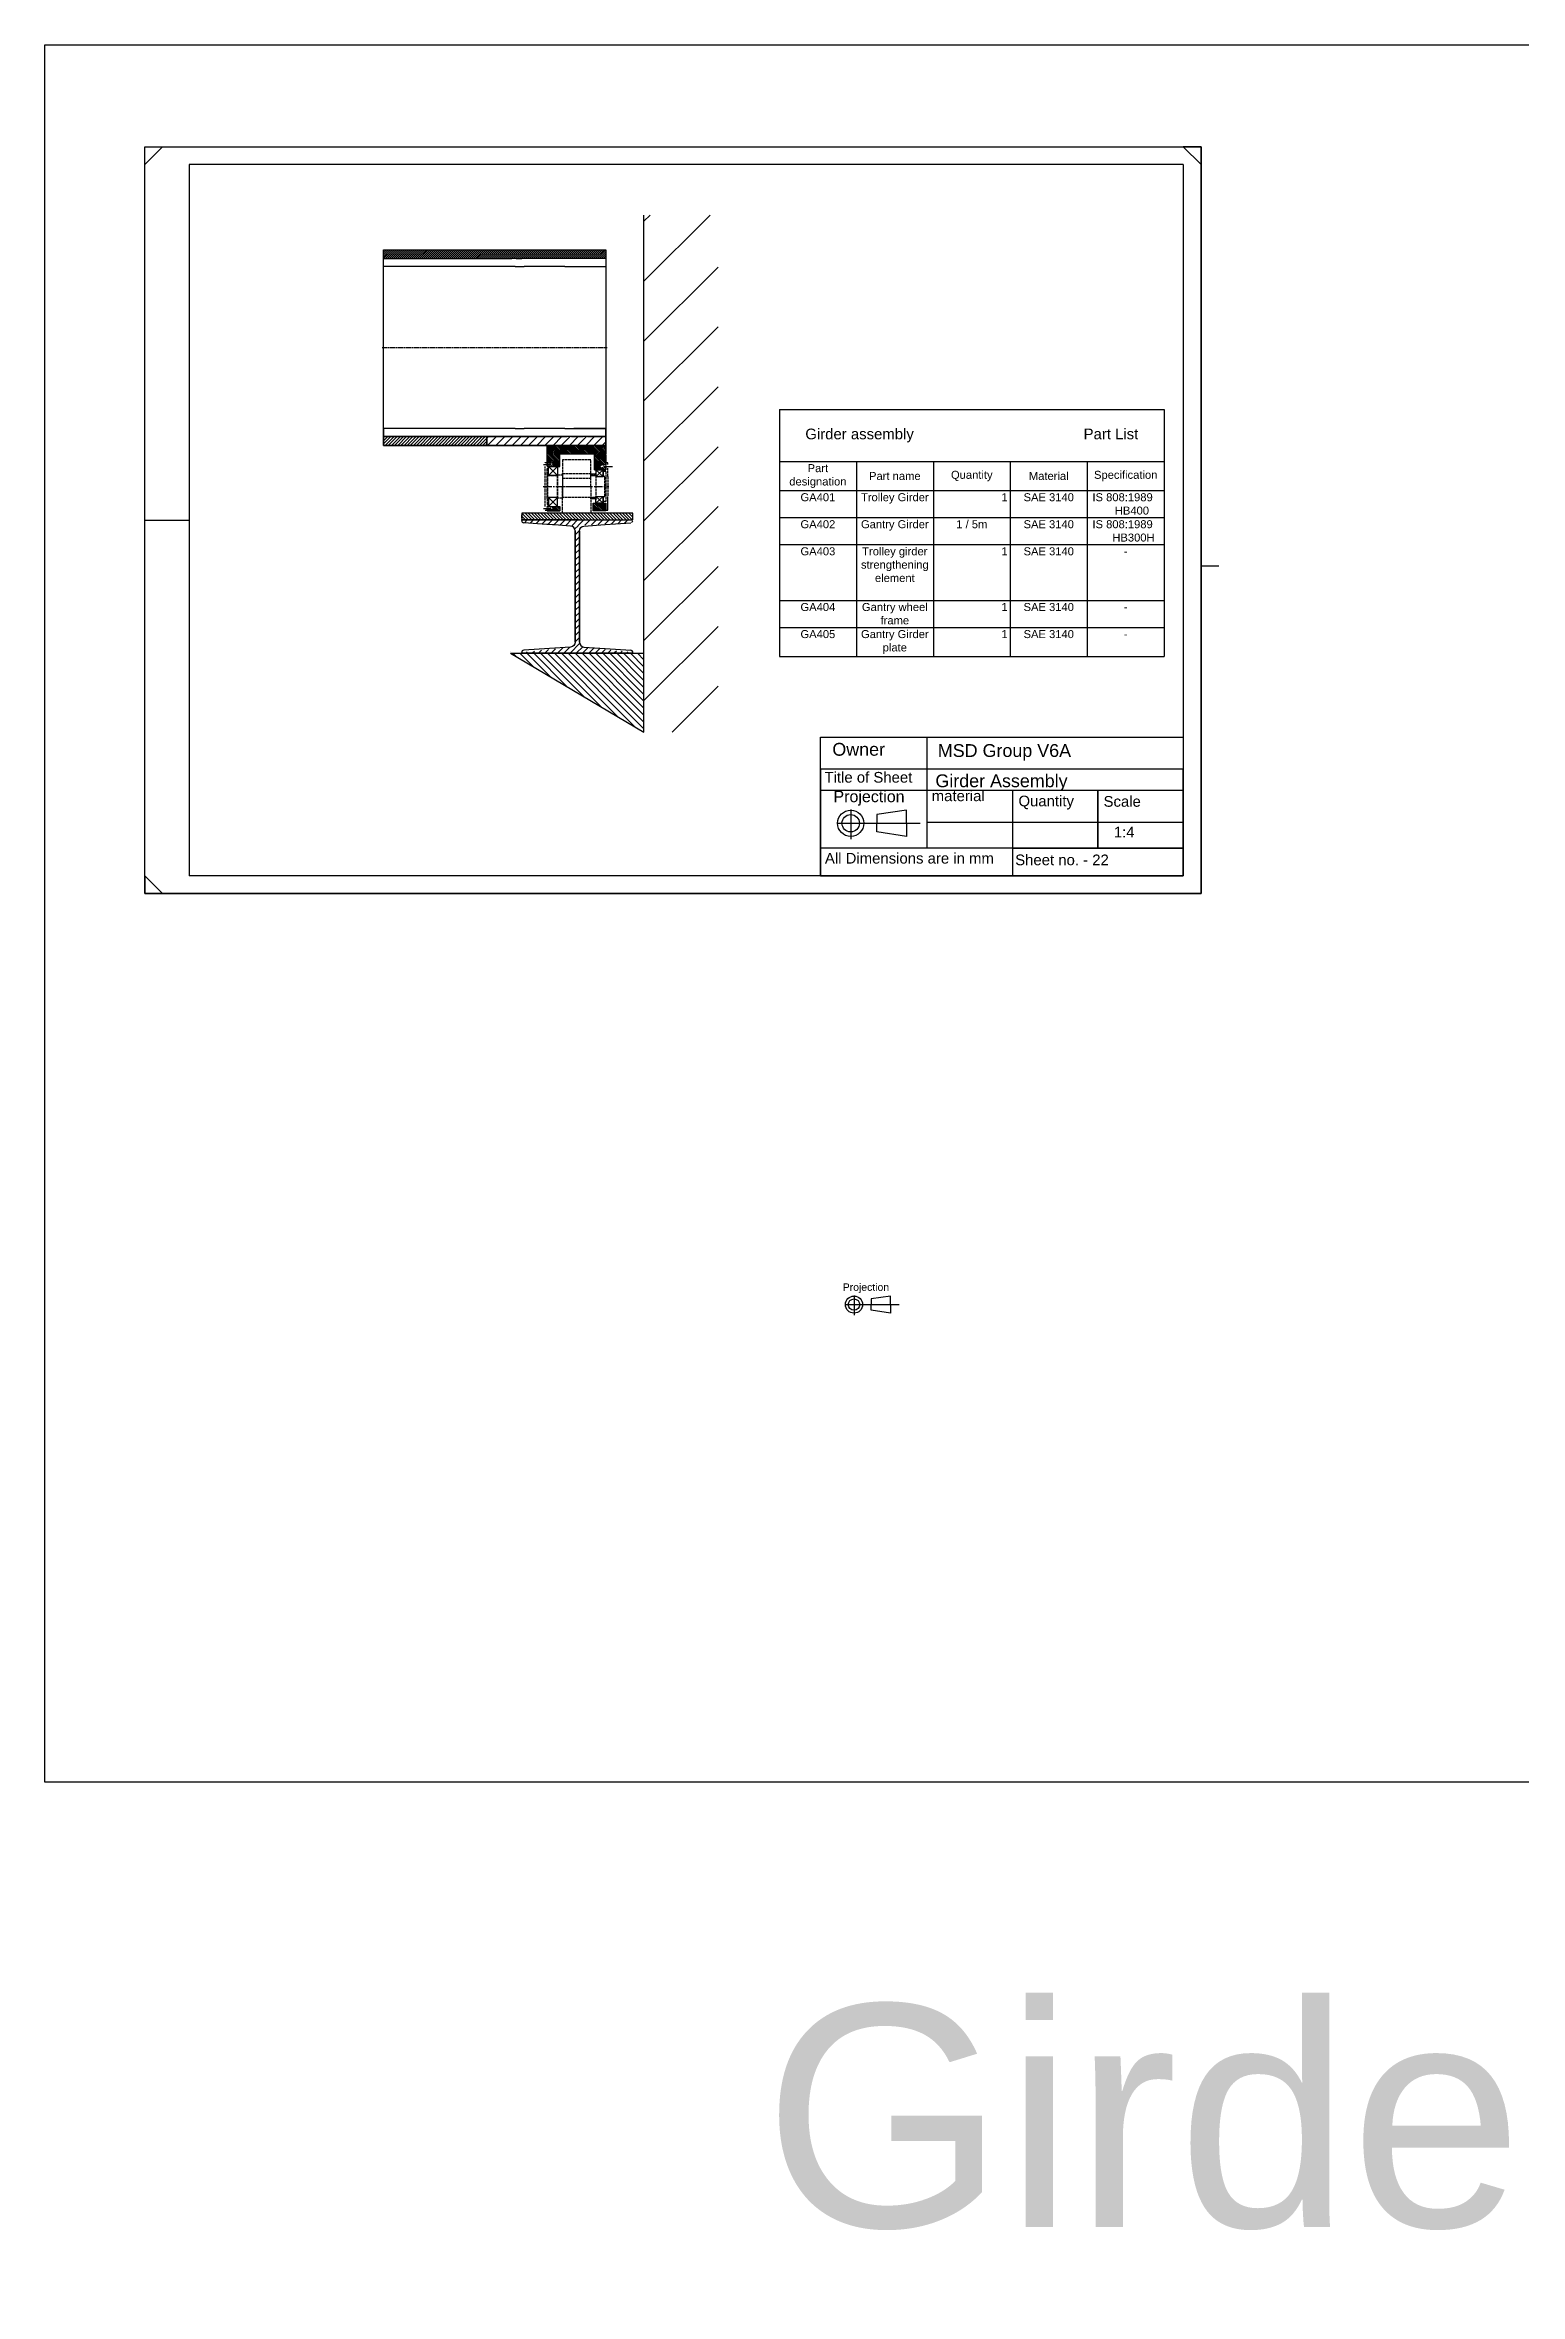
# Model space of a CAD drawing. Header units: millimetres. Extents: x -15074 to 21675, y -7568 to 6574.
# Drawn here: x -6139 to -2821, y -7568 to -2509 of the extents above; entities that cross this region are included whole.
import ezdxf

# ---------------------------------------------------------------- set-up
doc = ezdxf.new("R2010")
doc.units = ezdxf.units.MM
for name, pattern in [('AM_ISO02W050', [7.5, 6, -1.5]), ('AM_ISO02W050x2', [3.75, 3, -0.75]), ('AM_ISO08W050', [18, 12, -1.5, 3, -1.5]), ('AM_ISO08W050x2', [9, 6, -0.75, 1.5, -0.75]), ('Amconstr', [9999, 9999, 0]), ('CENTER2', [28.575, 19.05, -3.175, 3.175, -3.175])]:
    doc.linetypes.add(name, pattern=pattern)
for name, color, linetype, lineweight in [('AM_7', 142, 'AM_ISO08W050', 25), ('AM_8', 1, 'Continuous', 25), ('AM_CL', 1, 'Amconstr', 25)]:
    doc.layers.add(name, color=color, linetype=linetype, lineweight=lineweight)
doc.styles.get("Standard").update_dxf_attribs({"font": 'arial.ttf'})
pattern_1 = [(135, (-7877.7533, -4838.961), (-1.9091883, -1.9091883), [])]

# ---------------------------------------------------------------- blocks, each defined once
blk = doc.blocks.new('*U210')
at = {"color": 0, "linetype": 'CENTER2', "transparency": 16777216}
blk.add_line((-112.9, 0), (34.8, 0), dxfattribs=at)
blk = doc.blocks.new('*T275')
at = {"color": 0, "linetype": 'ByBlock', "lineweight": -2, "transparency": 16777216}
for p, q in [((0, 0), (865.5, 0)), ((0, 0), (0, -555.5)), ((865.5, 0), (865.5, -555.5)), ((0, -116.8), (865.5, -116.8)), ((173.1, -116.8), (173.1, -555.5)), ((346.2, -116.8), (346.2, -555.5)), ((519.3, -116.8), (519.3, -555.5)), ((692.4, -116.8), (692.4, -555.5)), ((0, -182.1), (865.5, -182.1)), ((0, -242.8), (865.5, -242.8)), ((0, -303.7), (865.5, -303.7)), ((0, -429), (865.5, -429)), ((0, -489.9), (865.5, -489.9)), ((0, -555.5), (865.5, -555.5))]:
    blk.add_line(p, q, dxfattribs=at)
at = {"color": 0, "transparency": 16777216}
for s, insert, char_height, width, attachment_point in [('Girder assembly                                         Part List', (432.7, -58.4), 24, 853.481, 5), ('Part designation', (86.5, -149.4), 18, 161.096, 5), ('Part name', (259.6, -149.4), 18, 161.096, 5), ('Quantity', (432.7, -149.4), 18, 161.096, 5), ('Material', (605.8, -149.4), 18, 161.096, 5), ('Specification', (778.9, -149.4), 18, 161.096, 5), ('GA401', (86.5, -188.1), 18, 161.096, 2), ('Trolley Girder', (259.6, -188.1), 18, 161.096, 2), ('1', (513.3, -188.1), 18, 161.096, 3), ('SAE 3140', (605.8, -188.1), 18, 161.096, 2), ('IS 808:1989        HB400', (778.9, -188.1), 18, 161.096, 2), ('GA402', (86.5, -248.8), 18, 161.096, 2), ('Gantry Girder', (259.6, -248.8), 18, 161.096, 2), ('1 / 5m', (432.7, -248.8), 18, 161.096, 2), ('SAE 3140', (605.8, -248.8), 18, 161.096, 2), ('IS 808:1989         HB300H', (778.9, -248.8), 18, 161.096, 2), ('GA403', (86.5, -309.7), 18, 161.096, 2), ('Trolley girder strengthening element', (259.6, -309.7), 18, 161.096, 2), ('1', (513.3, -309.7), 18, 161.096, 3), ('SAE 3140', (605.8, -309.7), 18, 161.096, 2), ('-', (778.9, -309.7), 18, 161.096, 2), ('GA404', (86.5, -435), 18, 161.096, 2), ('Gantry wheel frame', (259.6, -435), 18, 161.096, 2), ('1', (513.3, -435), 18, 161.096, 3), ('SAE 3140', (605.8, -435), 18, 161.096, 2), ('-', (778.9, -435), 18, 161.096, 2), ('GA405', (86.5, -495.9), 18, 161.096, 2), ('Gantry Girder plate', (259.6, -495.9), 18, 161.096, 2), ('1', (513.3, -495.9), 18, 161.096, 3), ('SAE 3140', (605.8, -495.9), 18, 161.096, 2), ('-', (778.9, -495.9), 18, 161.096, 2)]:
    blk.add_mtext(s, dxfattribs=dict(at, insert=insert, char_height=char_height, width=width, attachment_point=attachment_point))

msp = doc.modelspace()

# ---------------------------------------------------------------- hatches: boundary and pattern name
h = msp.add_hatch()
h.set_pattern_fill('ANSI31', color=256, scale=30)
h.paths.add_polyline_path([(-4625.26, -2891.854), (-4791.792, -2891.854), (-4791.792, -4054.936), (-4625.26, -4054.936)])
h = msp.add_hatch()
h.set_pattern_fill('ANSI31', color=256)
h.set_pattern_definition([(45, (-7877.7533, -4838.961), (-2.245064, 2.245064), [])])
h.paths.add_polyline_path([(-4877.792, -2989.96), (-4919.03, -2989.96), (-4982.294, -2989.96), (-5066.684, -2989.96), (-5076.209, -2989.96), (-5079.53, -2989.96), (-5089.055, -2989.96), (-5377.792, -2989.96), (-5377.792, -2969.96), (-5138.643, -2969.96), (-5121.577, -2969.96), (-5089.055, -2969.96), (-5079.53, -2969.96), (-5076.209, -2969.96), (-5067.292, -2969.96), (-5066.684, -2969.96), (-4964.555, -2969.96), (-4919.03, -2969.96), (-4877.792, -2969.96)])
h = msp.add_hatch()
h.set_pattern_fill('_U', color=256, scale=5, angle=45, pattern_type=0)
h.set_pattern_definition([(45, (-7877.7533, -4838.961), (-3.535534, 3.535534), [])])
h.paths.add_polyline_path([(-5377.792, -3389.96), (-5377.792, -3409.96), (-5145.292, -3409.96), (-5145.292, -3389.96)])
h = msp.add_hatch()
h.set_pattern_fill('_U', color=256, scale=2.7, angle=135, pattern_type=0)
h.set_pattern_definition(pattern_1)
h.paths.add_polyline_path([(-4877.792, -3409.96), (-5009.257, -3409.96), (-5009.257, -3429.96), (-5009.257, -3451.183), (-4998.857, -3451.183), (-4998.257, -3451.783), (-4998.257, -3454.583), (-4998.857, -3455.183), (-5009.257, -3455.183), (-5009.257, -3456.279), (-5009.257, -3457.402), (-4981.257, -3457.402), (-4981.257, -3447.888), (-4981.257, -3429.96), (-4903.248, -3429.96), (-4903.248, -3431.894), (-4903.248, -3464.916), (-4877.792, -3464.916), (-4877.792, -3459.166), (-4888.192, -3459.166), (-4888.792, -3458.566), (-4888.792, -3455.766), (-4888.192, -3455.166), (-4877.792, -3455.166), (-4877.792, -3449.416), (-4877.792, -3431.894)])
h = msp.add_hatch()
h.set_pattern_fill('ANSI31', color=256)
h.set_pattern_definition([(45, (-8208.8633, -5231.826), (-2.245064, 2.245064), [])])
h.paths.add_polyline_path([(-4899.792, -3477.402), (-4899.792, -3474.402), (-4911.225, -3474.402), (-4911.225, -3477.402)])
h.paths.add_polyline_path([(-4899.792, -3530.402), (-4899.792, -3527.402), (-4911.225, -3527.402), (-4911.225, -3529.416), (-4911.207, -3529.416), (-4911.207, -3530.402)])
h = msp.add_hatch()
h.set_pattern_fill('_U', color=256, scale=2.7, angle=135, pattern_type=0)
h.set_pattern_definition(pattern_1)
h.paths.add_polyline_path([(-4981.257, -3547.402), (-5009.257, -3547.402), (-5009.257, -3549.648), (-4998.857, -3549.648), (-4998.257, -3550.248), (-4998.257, -3553.048), (-4998.857, -3553.648), (-5009.257, -3553.648), (-5009.257, -3556.916), (-4981.257, -3556.916)])
at = {"layer": 'AM_8', "true_color": 0x000000}
h = msp.add_hatch(dxfattribs=at)
h.set_pattern_fill('_U', color=18, scale=13, angle=45, style=0, pattern_type=0)
h.set_pattern_definition([(45, (-7877.753, -4838.961), (-9.19239, 9.19239), [])])
h.paths.add_polyline_path([(-4877.792, -3389.96), (-5145.292, -3389.96), (-5145.292, -3409.96), (-4877.792, -3409.96)])
h = msp.add_hatch(dxfattribs=at)
h.set_pattern_fill('_U', color=18, scale=2.7, angle=135, style=0, pattern_type=0)
h.set_pattern_definition(pattern_1)
h.paths.add_polyline_path([(-4877.792, -3539.916), (-4877.792, -3556.916), (-4905.792, -3556.916), (-4905.792, -3539.916)])
at = {"layer": 'AM_8'}
h = msp.add_hatch(dxfattribs=at)
h.set_pattern_fill('_U', color=0, scale=10, angle=45, style=0, pattern_type=0)
h.set_pattern_definition([(45, (-328179.191, -107980.097), (-7.0710678, 7.0710678), [])])
edge = h.paths.add_edge_path(flags=0)
edge.add_arc((-5061.792, -3578.969), 5, 180, 266)
edge.add_line((-5066.792, -3577.402), (-5066.792, -3578.969))
edge.add_line((-4816.792, -3577.402), (-5066.792, -3577.402))
edge.add_line((-4816.792, -3578.969), (-4816.792, -3577.402))
edge.add_arc((-4821.792, -3578.969), 5, 274, 360)
edge.add_line((-4926.86, -3591.328), (-4821.443, -3583.956))
edge.add_arc((-4926.092, -3602.301), 11, 94, 180)
edge.add_line((-4937.092, -3852.502), (-4937.092, -3602.301))
edge.add_arc((-4926.092, -3852.502), 11, 180, 266)
edge.add_line((-4821.443, -3870.847), (-4926.86, -3863.475))
edge.add_arc((-4821.792, -3875.835), 5, 0, 86)
edge.add_line((-4816.792, -3877.402), (-4816.792, -3875.835))
edge.add_line((-5066.792, -3877.402), (-4816.792, -3877.402))
edge.add_line((-5066.792, -3875.835), (-5066.792, -3877.402))
edge.add_arc((-5061.792, -3875.835), 5, 94, 180)
edge.add_line((-4956.725, -3863.475), (-5062.141, -3870.847))
edge.add_arc((-4957.492, -3852.502), 11, 274, 360)
edge.add_line((-4946.492, -3602.301), (-4946.492, -3852.502))
edge.add_arc((-4957.492, -3602.301), 11, 0, 86)
edge.add_line((-5062.141, -3583.956), (-4956.725, -3591.328))
h = msp.add_hatch(dxfattribs=at)
h.set_pattern_fill('_U', color=0, scale=5, angle=135, style=0, pattern_type=0)
h.set_pattern_definition([(135, (-329655.4304, -108243.7513), (-3.535533906, -3.535533906), [])])
edge = h.paths.add_edge_path(flags=0)
edge.add_line((-5066.792, -3577.402), (-4816.792, -3577.402))
edge.add_line((-5066.792, -3562.402), (-5066.792, -3577.402))
edge.add_line((-4816.792, -3562.402), (-5066.792, -3562.402))
edge.add_line((-4816.792, -3577.402), (-4816.792, -3562.402))
at = {"layer": 'AM_8', "true_color": 0x000000}
h = msp.add_hatch(dxfattribs=at)
h.set_pattern_fill('_U', color=18, scale=11, angle=135, style=0, pattern_type=0)
h.set_pattern_definition([(135, (-329655.43, -108243.751), (-7.7781746, -7.7781746), [])])
h.paths.add_polyline_path([(-4791.792, -3877.402), (-5091.792, -3877.402), (-4791.792, -4054.936)])

# ---------------------------------------------------------------- linework, layer by layer
for p, q in [((-5914.878, -2778.15), (-5874.878, -2738.15)), ((-5814.878, -2778.15), (-5814.878, -2818.15)), ((-3538.878, -2778.15), (-3578.878, -2738.15)), ((-3578.878, -2778.15), (-3578.878, -2818.15)), ((-4791.792, -4054.936), (-4791.792, -2891.854)), ((-5081.759, -3007.96), (-5061.134, -3007.96)), ((-5076.209, -2989.96), (-5066.684, -2989.96)), ((-4877.792, -2989.96), (-4982.294, -2989.96)), ((-4970.105, -3007.96), (-4877.792, -3007.96)), ((-5081.759, -3371.96), (-5061.134, -3371.96)), ((-4970.105, -3371.96), (-4877.792, -3371.96)), ((-5076.209, -3389.96), (-5066.684, -3389.96)), ((-5076.209, -3409.96), (-5066.684, -3409.96)), ((-5009.257, -3456.279), (-5009.257, -3409.96)), ((-5003.938, -3409.96), (-4877.792, -3409.96)), ((-4877.792, -3389.96), (-4982.294, -3389.96)), ((-4981.257, -3447.888), (-4981.257, -3429.96)), ((-4964.555, -3409.96), (-4919.03, -3409.96)), ((-4903.248, -3431.894), (-4903.248, -3429.96)), ((-4877.792, -3431.894), (-4877.792, -3409.96)), ((-5014.257, -3449.183), (-5014.257, -3448.557)), ((-4986.257, -3477.402), (-5006.257, -3457.402)), ((-5006.257, -3457.402), (-5006.257, -3457.402)), ((-5006.257, -3477.402), (-4986.257, -3457.402)), ((-4899.792, -3479.916), (-4883.792, -3464.916)), ((-4883.792, -3479.916), (-4899.792, -3464.916)), ((-4883.792, -3464.916), (-4883.792, -3479.916)), ((-4883.792, -3464.916), (-4877.792, -3464.916)), ((-5006.257, -3547.402), (-4986.257, -3527.402)), ((-5006.257, -3527.402), (-4986.257, -3547.402)), ((-4911.257, -3529.416), (-4911.207, -3529.416)), ((-4905.792, -3539.916), (-4877.792, -3539.916)), ((-4899.792, -3524.916), (-4883.792, -3539.916)), ((-4883.792, -3524.916), (-4899.792, -3539.916)), ((-4883.792, -3539.916), (-4883.792, -3524.916)), ((-5914.878, -3578.15), (-5814.878, -3578.15)), ((-5066.792, -3562.402), (-5066.792, -3562.402)), ((-5066.792, -3562.402), (-5066.792, -3563.969)), ((-5066.792, -3573.402), (-5066.792, -3566.402)), ((-5066.792, -3578.969), (-5066.792, -3577.402)), ((-5010.642, -3577.402), (-5066.792, -3577.402)), ((-5010.642, -3587.558), (-5062.141, -3583.956)), ((-4997.942, -3577.402), (-5010.642, -3577.402)), ((-5004.292, -3588.002), (-5010.642, -3587.558)), ((-5009.257, -3556.916), (-4981.257, -3556.916)), ((-5008.938, -3556.097), (-5008.938, -3555.648)), ((-4941.792, -3577.402), (-4997.942, -3577.402)), ((-4941.792, -3577.402), (-4816.792, -3577.402)), ((-4879.292, -3588.002), (-4821.443, -3583.956)), ((-3538.878, -3680.55), (-3498.878, -3680.55)), ((-5091.792, -3874.402), (-5091.792, -3874.402)), ((-5091.792, -3877.402), (-4791.792, -3877.402)), ((-5091.792, -3877.402), (-4791.792, -4054.936)), ((-5091.792, -3877.402), (-4941.792, -3877.402)), ((-5066.792, -3877.402), (-5066.792, -3875.835)), ((-5066.792, -3877.402), (-5066.792, -3875.835)), ((-5066.792, -3877.402), (-4816.792, -3877.402)), ((-4816.792, -3877.402), (-5066.792, -3877.402)), ((-5004.292, -3866.802), (-5062.141, -3870.847)), ((-4879.292, -3866.802), (-4821.443, -3870.847)), ((-4816.792, -3877.402), (-4816.792, -3875.835)), ((-4201.331, -4230.304), (-4268.004, -4240.239)), ((-4201.331, -4240.239), (-4201.331, -4230.304)), ((-4326.834, -4259.84), (-4326.834, -4259.84)), ((-4326.834, -4259.84), (-4326.834, -4259.84)), ((-4201.331, -4289.376), (-4268.004, -4279.441)), ((-4201.331, -4279.441), (-4201.331, -4289.376)), ((-3962.878, -4315.75), (-3962.878, -4378.15)), ((-5914.878, -4378.15), (-5874.878, -4418.15)), ((-4319.406, -5342.441), (-4319.406, -5342.441)), ((-4319.406, -5342.441), (-4319.406, -5342.441)), ((-4237.636, -5323.197), (-4281.076, -5329.671)), ((-4237.636, -5361.685), (-4281.076, -5355.212)), ((-4237.636, -5329.671), (-4237.636, -5323.197)), ((-4237.636, -5355.212), (-4237.636, -5361.685))]:
    msp.add_line(p, q)
at = {"linetype": 'AM_ISO02W050'}
msp.add_line((-4911.225, -3527.402), (-4975.257, -3527.402), dxfattribs=at)
for points in [[(-6139.116, -2509.431), (2226.411, -2509.431), (2226.411, -6416.46), (-6139.116, -6416.46)], [(-5914.878, -2738.15), (-3538.878, -2738.15), (-3538.878, -4418.15), (-5914.878, -4418.15)], [(-4877.792, -3409.96), (-5377.792, -3409.96), (-5377.792, -2969.96), (-4877.792, -2969.96)], [(-5145.292, -3389.96), (-5377.792, -3389.96), (-5377.792, -3409.96), (-5145.292, -3409.96)], [(-4877.792, -3389.96), (-5145.292, -3389.96), (-5145.292, -3409.96), (-4877.792, -3409.96)], [(-4986.257, -3477.402), (-5006.257, -3477.402), (-5006.257, -3457.402), (-4986.257, -3457.402)], [(-4911.225, -3477.402), (-4899.792, -3477.402), (-4899.792, -3474.402), (-4911.225, -3474.402)], [(-4903.285, -3464.916), (-4877.792, -3464.916), (-4877.792, -3464.916), (-4903.285, -3464.916)], [(-4899.792, -3479.916), (-4883.792, -3479.916), (-4883.792, -3464.916), (-4899.792, -3464.916)], [(-4911.225, -3527.402), (-4899.792, -3527.402), (-4899.792, -3530.402), (-4911.225, -3530.402)], [(-4905.792, -3539.916), (-4877.792, -3539.916), (-4877.792, -3556.916), (-4905.792, -3556.916)], [(-4899.792, -3524.916), (-4883.792, -3524.916), (-4883.792, -3539.916), (-4899.792, -3539.916)], [(-4394.878, -4066.15), (-3578.878, -4066.15), (-3578.878, -4378.15), (-4394.878, -4378.15)], [(-4394.878, -4378.15), (-3578.878, -4378.15), (-3578.878, -4138.15), (-4394.878, -4138.15)], [(-4394.878, -4378.15), (-3578.878, -4378.15), (-3578.878, -4186.15), (-4394.878, -4186.15)], [(-3770.878, -4186.15), (-3962.878, -4186.15), (-3962.878, -4315.75), (-3770.878, -4315.75)], [(-3578.878, -4186.15), (-3770.878, -4186.15), (-3770.878, -4315.75), (-3578.878, -4315.75)], [(-4394.878, -4378.15), (-3578.878, -4378.15), (-3578.878, -4315.75), (-4394.878, -4315.75)]]:
    msp.add_lwpolyline(points, close=True)
for points in [[(-5814.878, -4418.15), (-5914.878, -4418.15), (-5914.878, -2738.15), (-5814.878, -2738.15)], [(-5914.878, -2778.15), (-5914.878, -2738.15), (-3538.878, -2738.15), (-3538.878, -2778.15)], [(-5814.878, -2778.15), (-5814.878, -4378.15)], [(-3578.878, -2778.15), (-5814.878, -2778.15)], [(-3578.878, -4418.15), (-3538.878, -4418.15), (-3538.878, -2738.15), (-3578.878, -2738.15)], [(-3578.878, -2778.15), (-3578.878, -4378.15)], [(-5094.605, -3007.96), (-5377.792, -3007.96), (-5377.792, -2989.96), (-5089.055, -2989.96)], [(-5089.055, -3007.96), (-5094.605, -3007.96)], [(-5079.53, -2989.96), (-5089.055, -2989.96)], [(-5081.759, -3007.96), (-5089.055, -3007.96)], [(-5079.53, -2989.96), (-5076.209, -2989.96)], [(-4967.73, -2989.96), (-5066.684, -2989.96)], [(-4970.105, -3007.96), (-5061.134, -3007.96)], [(-5094.605, -3371.96), (-5377.792, -3371.96), (-5377.792, -3389.96), (-5089.055, -3389.96)], [(-5089.055, -3371.96), (-5094.605, -3371.96)], [(-5081.759, -3371.96), (-5089.055, -3371.96)], [(-4970.105, -3371.96), (-5061.134, -3371.96)], [(-4919.03, -3389.96), (-4877.792, -3389.96), (-4877.792, -3371.96), (-4949.48, -3371.96)], [(-5089.055, -3389.96), (-5377.792, -3389.96), (-5377.792, -3409.96), (-5138.643, -3409.96)], [(-5121.577, -3409.96), (-5138.643, -3409.96)], [(-5138.643, -3409.96), (-5121.577, -3409.96)], [(-5121.577, -3409.96), (-5089.055, -3409.96)], [(-5089.055, -3409.96), (-5121.577, -3409.96)], [(-5089.055, -3409.96), (-5112.292, -3409.96)], [(-5089.055, -3389.96), (-5079.53, -3389.96)], [(-5079.53, -3389.96), (-5089.055, -3389.96)], [(-5079.53, -3409.96), (-5089.055, -3409.96)], [(-5089.055, -3409.96), (-5079.53, -3409.96)], [(-5076.209, -3389.96), (-5079.53, -3389.96)], [(-5079.53, -3389.96), (-5076.209, -3389.96)], [(-5076.209, -3409.96), (-5079.53, -3409.96)], [(-5067.292, -3409.96), (-5079.53, -3409.96)], [(-5079.53, -3409.96), (-5076.209, -3409.96)], [(-5066.684, -3389.96), (-4967.73, -3389.96)], [(-4967.73, -3389.96), (-5066.684, -3389.96)], [(-5066.684, -3409.96), (-4964.555, -3409.96)], [(-4964.555, -3409.96), (-5066.684, -3409.96)], [(-5009.257, -3429.96), (-5009.257, -3409.96), (-4877.792, -3409.96), (-4877.792, -3429.96)], [(-5009.257, -3432.011), (-5009.257, -3451.183)], [(-4903.248, -3429.96), (-4981.257, -3429.96)], [(-4967.73, -3389.96), (-4964.555, -3389.96)], [(-4964.555, -3389.96), (-4967.73, -3389.96)], [(-4951.855, -3389.96), (-4955.03, -3389.96)], [(-4955.03, -3389.96), (-4951.855, -3389.96)], [(-4928.555, -3409.96), (-4955.03, -3409.96)], [(-4955.03, -3409.96), (-4928.555, -3409.96)], [(-4955.03, -3409.96), (-4928.555, -3409.96)], [(-4951.855, -3389.96), (-4928.555, -3389.96)], [(-4928.555, -3389.96), (-4951.855, -3389.96)], [(-4919.03, -3409.96), (-4877.792, -3409.96), (-4877.792, -3389.96), (-4919.03, -3389.96)], [(-4877.792, -3459.166), (-4877.792, -3464.916), (-4903.248, -3464.916), (-4903.248, -3431.894)], [(-4877.792, -3431.894), (-4877.792, -3455.166)], [(-5014.257, -3448.557), (-5009.257, -3448.557), (-5009.257, -3451.183)], [(-5014.257, -3473.416), (-5014.257, -3475.416)], [(-5009.257, -3455.155), (-5009.257, -3457.402), (-4981.257, -3457.402), (-4981.257, -3447.888)], [(-5009.257, -3451.183), (-5009.257, -3449.416)], [(-5009.257, -3451.183), (-5009.257, -3449.416)], [(-5009.257, -3455.183), (-5009.257, -3457.402)], [(-5009.257, -3475.416), (-5009.257, -3473.416)], [(-4975.257, -3476.402), (-4975.257, -3528.402)], [(-4911.207, -3475.416), (-4911.225, -3475.416)], [(-4899.792, -3464.916), (-4877.792, -3464.916), (-4877.792, -3459.166)], [(-4899.792, -3464.916), (-4877.792, -3464.916), (-4877.792, -3459.166)], [(-4899.792, -3475.388), (-4899.792, -3472.388)], [(-4899.635, -3479.916), (-4899.635, -3479.768)], [(-4877.792, -3455.166), (-4877.792, -3449.416)], [(-4877.792, -3455.166), (-4877.792, -3449.416)], [(-4872.792, -3453.166), (-4872.792, -3449.416), (-4877.792, -3449.416), (-4877.792, -3455.166)], [(-4911.207, -3530.402), (-4911.207, -3529.416)], [(-4899.792, -3529.416), (-4899.792, -3532.416)], [(-4899.635, -3525.063), (-4899.635, -3524.916)], [(-4877.792, -3535.916), (-4883.792, -3535.916), (-4883.792, -3539.916), (-4877.792, -3539.916)], [(-4877.792, -3539.916), (-4877.792, -3556.033), (-4872.792, -3556.033), (-4872.792, -3524.916)], [(-4877.792, -3556.916), (-4877.792, -3539.916)], [(-4872.792, -3539.916), (-4872.792, -3535.916)], [(-5014.338, -3562.402), (-5066.792, -3562.402), (-5066.792, -3577.402), (-5010.642, -3577.402)], [(-5066.792, -3566.402), (-5066.792, -3574.402)], [(-5005.638, -3562.402), (-5014.338, -3562.402)], [(-5014.257, -3546.916), (-5014.257, -3542.916)], [(-5009.257, -3553.648), (-5009.257, -3556.097), (-5014.257, -3556.097)], [(-5010.642, -3577.402), (-4997.942, -3577.402)], [(-5009.257, -3542.916), (-5006.257, -3542.916), (-5006.257, -3547.402), (-5009.257, -3547.402)], [(-5009.257, -3547.402), (-5009.257, -3549.648)], [(-5009.257, -3547.402), (-5009.257, -3549.648)], [(-5009.257, -3549.648), (-5009.257, -3547.402), (-4981.257, -3547.402), (-4981.257, -3556.916)], [(-5009.257, -3556.916), (-5009.257, -3553.648)], [(-5009.257, -3553.648), (-5009.257, -3556.916)], [(-5002.946, -3562.402), (-5005.638, -3562.402)], [(-4997.942, -3588.446), (-5004.292, -3588.002)], [(-4994.247, -3562.402), (-5002.946, -3562.402)], [(-4997.942, -3577.402), (-4816.792, -3577.402), (-4816.792, -3562.402), (-4994.247, -3562.402)], [(-4993.291, -3588.771), (-4997.942, -3588.446)], [(-4981.257, -3547.402), (-4981.257, -3556.916)], [(-4937.092, -3577.402), (-4946.492, -3577.402)], [(-4946.492, -3577.402), (-4937.092, -3577.402)], [(-4946.492, -3577.402), (-4937.092, -3577.402)], [(-4937.092, -3577.402), (-4946.492, -3577.402)], [(-4946.492, -3852.502), (-4946.492, -3602.301)], [(-4946.492, -3602.301), (-4946.492, -3852.502)], [(-4937.092, -3852.502), (-4937.092, -3602.301)], [(-4937.092, -3602.301), (-4937.092, -3852.502)], [(-4154.878, -4315.75), (-4154.878, -4066.15), (-3578.878, -4066.15), (-3578.878, -4378.15), (-4154.878, -4378.15)], [(-4268.004, -4240.239), (-4268.004, -4259.84)], [(-4201.331, -4259.84), (-4201.331, -4240.239)], [(-4394.878, -4258.15), (-4394.878, -4378.15), (-3578.878, -4378.15), (-3578.878, -4258.15), (-4154.878, -4258.15)], [(-4268.004, -4279.441), (-4268.004, -4259.84)], [(-4201.331, -4259.84), (-4201.331, -4279.441)], [(-5914.878, -4378.15), (-5914.878, -4418.15), (-3538.878, -4418.15), (-3538.878, -4378.15)], [(-3578.878, -4378.15), (-5814.878, -4378.15)], [(-4281.076, -5329.671), (-4281.076, -5342.441)], [(-4281.076, -5355.212), (-4281.076, -5342.441)], [(-4237.636, -5342.441), (-4237.636, -5329.671)], [(-4237.636, -5342.441), (-4237.636, -5355.212)]]:
    msp.add_lwpolyline(points)
for points in [[(-5014.257, -3475.416), (-5014.257, -3457.183)], [(-5014.257, -3529.416), (-5014.257, -3475.416)], [(-5009.257, -3461.888), (-5006.257, -3461.888), (-5006.257, -3457.402), (-5009.257, -3457.402)], [(-5009.257, -3475.388), (-5009.257, -3461.888)], [(-5009.257, -3529.416), (-5009.257, -3475.416)], [(-4975.257, -3477.402), (-4975.257, -3473.102), (-4911.225, -3473.102), (-4911.225, -3477.402)], [(-4975.257, -3477.402), (-4975.257, -3483.402), (-4911.225, -3483.402), (-4911.225, -3477.402)], [(-4911.225, -3483.402), (-4911.225, -3477.402), (-4899.792, -3477.402), (-4899.792, -3527.402), (-4911.225, -3527.402)], [(-4899.792, -3524.916), (-4879.6, -3524.916), (-4879.6, -3479.916), (-4899.792, -3479.916)], [(-4877.792, -3468.916), (-4883.792, -3468.916), (-4883.792, -3464.916), (-4877.792, -3464.916)], [(-4877.792, -3459.166), (-4877.792, -3464.916)], [(-4877.792, -3468.916), (-4877.792, -3479.916)], [(-4877.792, -3479.916), (-4877.792, -3524.916)], [(-4872.792, -3479.916), (-4872.792, -3461.166)], [(-4872.792, -3479.916), (-4872.792, -3524.916)], [(-5014.257, -3547.648), (-5014.257, -3529.416)], [(-5009.257, -3529.416), (-5009.257, -3542.916)], [(-4877.792, -3524.916), (-4877.792, -3535.916)]]:
    msp.add_lwpolyline(points, dxfattribs=at)
for points in [[(-4986.257, -3527.402), (-5008.257, -3527.402), (-5008.257, -3477.402), (-4986.257, -3477.402)], [(-4975.257, -3528.402), (-4986.257, -3528.402), (-4986.257, -3476.402), (-4975.257, -3476.402)], [(-4975.257, -3502.402), (-4911.225, -3502.402), (-4911.225, -3442.402), (-4975.257, -3442.402)], [(-4975.257, -3502.402), (-4911.225, -3502.402), (-4911.225, -3562.402), (-4975.257, -3562.402)]]:
    msp.add_lwpolyline(points, close=True, dxfattribs=at)
at = {"linetype": 'AM_ISO02W050x2'}
msp.add_lwpolyline([(-4986.257, -3527.402), (-5006.257, -3527.402), (-5006.257, -3547.402), (-4986.257, -3547.402)], close=True, dxfattribs=at)
for points in [[(-4946.492, -3852.502), (-4946.492, -3602.301, 0.39391048), (-4956.725, -3591.328), (-4993.291, -3588.771)], [(-4937.092, -3852.502), (-4937.092, -3602.301, -0.39391048), (-4926.86, -3591.328), (-4879.292, -3588.002)], [(-4946.492, -3602.301), (-4946.492, -3852.502, -0.39391048), (-4956.725, -3863.475), (-5004.292, -3866.802)], [(-4937.092, -3602.301), (-4937.092, -3852.502, 0.39391048), (-4926.86, -3863.475), (-4879.292, -3866.802)]]:
    msp.add_lwpolyline(points, format="xyb")
for centre, radius in [((-4326.834, -4259.84), 29.536), ((-4326.834, -4259.84), 19.601), ((-4319.406, -5342.441), 19.244), ((-4319.406, -5342.441), 12.771)]:
    msp.add_circle(centre, radius)
for centre, start, end in [((-5061.792, -3578.969), 180, 266), ((-5061.792, -3875.835), 94, 180), ((-5061.792, -3875.835), 94, 180), ((-4821.792, -3875.835), 0, 86)]:
    msp.add_arc(centre, 5, start, end)
at = {"layer": 'AM_7'}
msp.add_line((-5380.792, -3189.96), (-4874.792, -3189.96), dxfattribs=at)
at = {"layer": 'AM_7', "linetype": 'AM_ISO08W050x2'}
for p, q in [((-5017.788, -3453.183), (-5000.726, -3453.183)), ((-4883.048, -3457.166), (-4862.537, -3457.166)), ((-5017.788, -3551.648), (-5000.726, -3551.648)), ((-4326.834, -4228.944), (-4326.834, -4295.848)), ((-4357.73, -4259.84), (-4170.434, -4259.84)), ((-4326.834, -4259.84), (-4326.834, -4259.84)), ((-4326.834, -4259.84), (-4326.834, -4259.84)), ((-4339.536, -5342.441), (-4217.506, -5342.441)), ((-4319.406, -5322.311), (-4319.406, -5365.902)), ((-4319.406, -5342.441), (-4319.406, -5342.441)), ((-4319.406, -5342.441), (-4319.406, -5342.441))]:
    msp.add_line(p, q, dxfattribs=at)
at = {"layer": 'AM_CL'}
msp.add_line((-4911.225, -3475.416), (-4911.207, -3475.416), dxfattribs=at)

# ---------------------------------------------------------------- block references
msp.add_blockref('*T275', (-4487.176, -3329.486))
at = {"color": 3, "linetype": 'CENTER2'}
msp.add_blockref('*U210', (-4905.512, -3502.402), dxfattribs=at)

# ---------------------------------------------------------------- texts
at = {"attachment_point": 1}
for s, width, gutter_width, heights, insert, char_height in [(' Owner', 202.47058, 60, [0], (-4379.31, -4079.158), 28.8), ('MSD Group V6A', 450.95723, 60, [0], (-4130.823, -4081.917), 28.8), ('Title of Sheet', 219.03637, 60, [0], (-4385.752, -4144.446), 24), ('Projection', 235.85369, 128.735, [0], (-4365.564, -4186.699), 25.747), ('material', 181.75051, 60, [0], (-4144.628, -4186.15), 24), ('Girder Assembly', 456.47915, 60, [0], (-4136.345, -4149.963), 28.8), ('Quantity', 161.05614, 60, [0], (-3949.52, -4197.78), 24), ('Scale', 165.65774, 60, [0], (-3758.093, -4198.699), 24), ('\\pxi-3,l4,t4;1:4', 163.78852, 60, [0], (-3759.134, -4267.859), 24), ('All Dimensions are in mm', 463.38352, 60, [0], (-4384.832, -4326.516), 24), ('Sheet no. - 22', 348.8016, 60, [8.692], (-3956.883, -4330.195), 24), ('Projection', 153.66818, 83.876, [0], (-4344.641, -5294.787), 16.7752), ('Girder assembly', 1330673.72587, 3125, [0], (-4522.92, -6916.927), 500)]:
    msp.add_mtext_dynamic_manual_height_columns(s, width=width, gutter_width=gutter_width, heights=heights, dxfattribs=dict(at, insert=insert, char_height=char_height))

doc.saveas('drawing.dxf')
